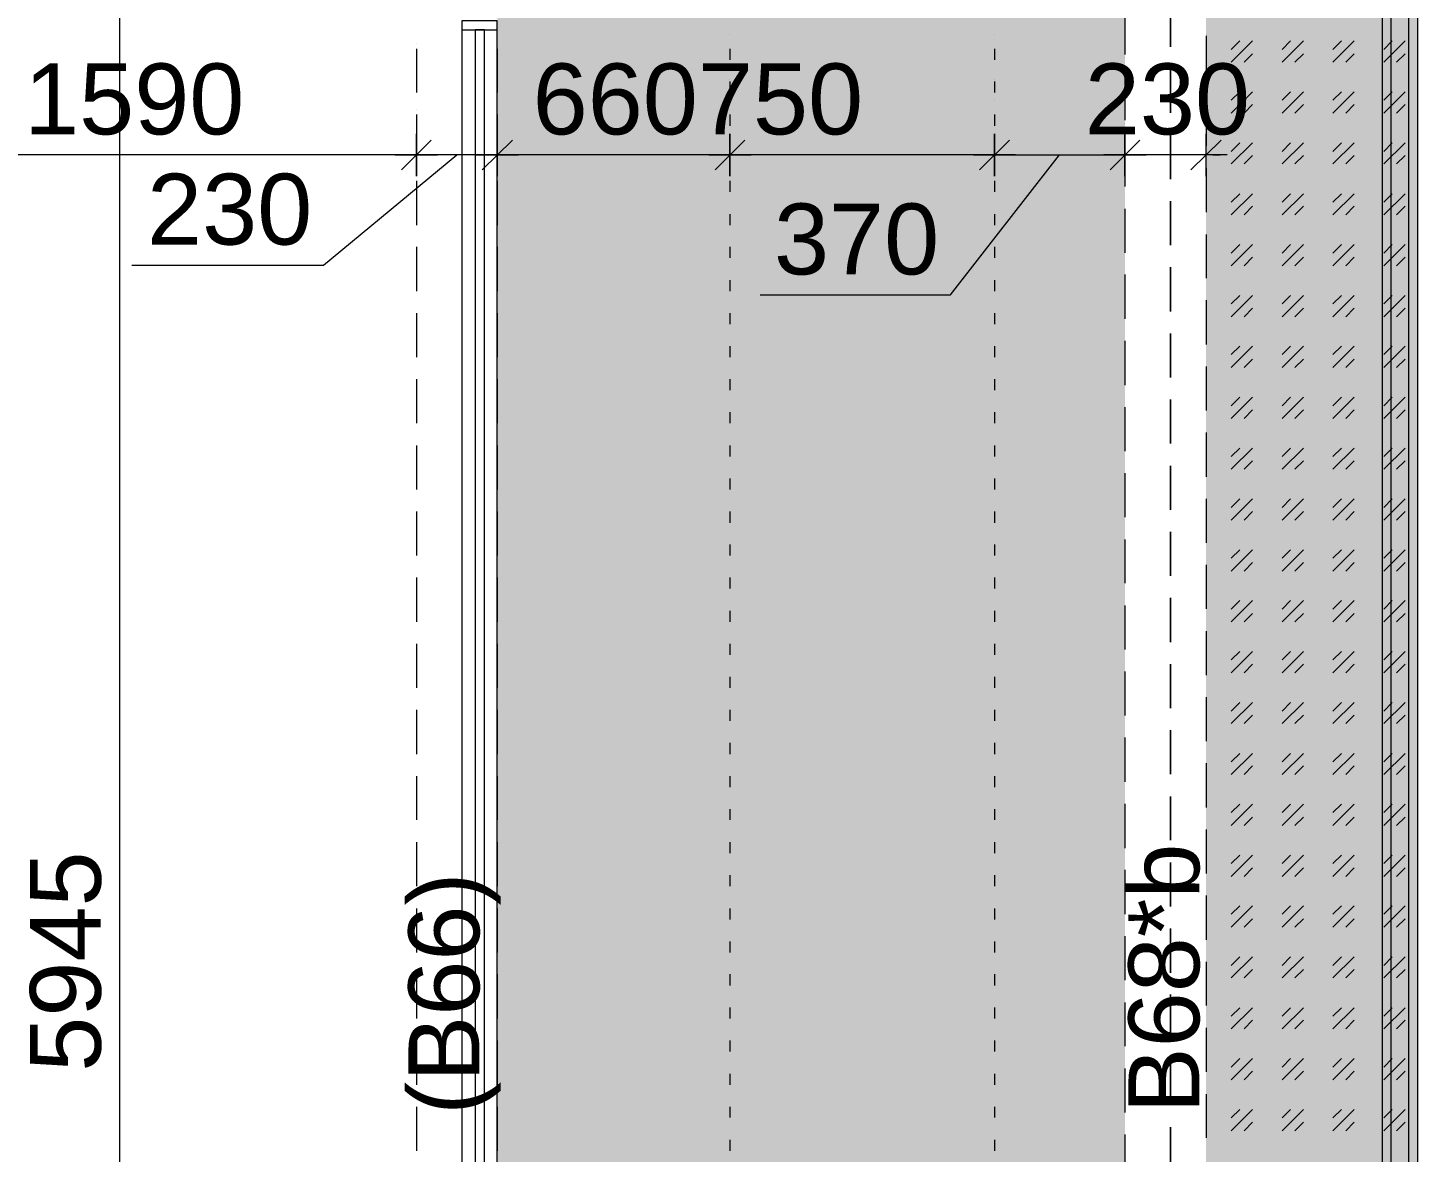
# Model space of a CAD drawing. Header units: millimetres. Extents: x -1303 to 98744, y -1303 to 90097.
# Drawn here: x 24532 to 28492, y 72125 to 75312 of the extents above; entities that cross this region are included whole.
import ezdxf

# ---------------------------------------------------------------- set-up
doc = ezdxf.new("R2010")
doc.units = ezdxf.units.MM
doc.layers.add('PDF_Geometry', color=7, linetype='Continuous')
doc.layers.add('PDF_Text', color=7, linetype='Continuous')
doc.layers.add('PDF_Solid Fills', color=192, linetype='Continuous', true_color=0xc2c0c0c0)
doc.styles.add('PDF ArialMT', font='arial.ttf')
doc.styles.get("Standard").update_dxf_attribs({"font": 'arial.ttf'})
doc.dimstyles.new('ISO-25', dxfattribs={"dimtxt": 300, "dimasz": 2.5, "dimexe": 1.25, "dimexo": 0.625, "dimtad": 1, "dimtih": 1, "dimtoh": 1, "dimdec": 4, "dimtxsty": 'Standard', "dimcen": 2.5, "dimadec": 0, "dimazin": 0, "dimtfac": 1, "dimtdec": 4, "dimtmove": 0, "dimatfit": 3, "dimfxl": 1, "dimarcsym": 0})

# ---------------------------------------------------------------- blocks, each defined once
blk = doc.blocks.new('*D1')
at = {"color": 0, "lineweight": -2}
for p, q in [((28474.9, 81272.7), (31313.5, 81272.7)), ((31312.3, 81270.2), (31312.3, 64136.5)), ((31312.3, 46695), (31312.3, 63828.7)), ((28474.9, 46692.5), (31313.5, 46692.5))]:
    blk.add_line(p, q, dxfattribs=at)
at = {"color": 0}
for points in [[(31311.9, 81270.2), (31312.7, 81270.2), (31312.3, 81272.7)], [(31311.9, 46695), (31312.7, 46695), (31312.3, 46692.5)]]:
    blk.add_solid(points, dxfattribs=at)
at = {"layer": 'Defpoints', "color": 0}
for p in [(28474.3, 81272.7), (28474.3, 46692.5), (31312.3, 46692.5)]:
    blk.add_point(p, dxfattribs=at)
at = {"color": 0, "insert": (31312.3, 63982.6), "char_height": 300, "attachment_point": 5}
blk.add_mtext('34580', dxfattribs=at)

msp = doc.modelspace()

# ---------------------------------------------------------------- linework, layer by layer
at = {"layer": 'PDF_Geometry', "color": 9, "lineweight": 0, "true_color": 0xc0c0c0}
for points in [[(27274.21101, 81272.1461), (28474.25953, 81272.1461), (28474.25953, 66642.22096)], [(27073.63921, 66057.42941), (28448.87064, 66057.42941), (28448.87064, 66642.22096), (28448.87064, 81247.60021), (27274.21101, 81247.60021)], [(27073.63921, 66107.36007), (28398.93999, 66107.36007), (28398.93999, 66642.22096), (28398.93999, 81197.67369), (27274.21101, 81197.67369)], [(27274.21101, 81172.2848), (28373.5511, 81172.2848), (28373.5511, 66642.22096)], [(27874.23631, 75289.67452), (27874.23631, 75164.42432)], [(27874.23631, 75102.64635), (27874.23631, 74977.39616)], [(27874.23631, 74914.76693), (27874.23631, 74789.51673)], [(27874.23631, 74726.8875), (27874.23631, 74602.4803)], [(27874.23631, 74539.85933), (27874.23631, 74414.60914)], [(27874.23631, 74351.97991), (27874.23631, 74227.57271)], [(27874.23631, 74164.95175), (27874.23631, 74039.69328)], [(27874.23631, 73977.07232), (27874.23631, 73852.66512)], [(27874.23631, 73790.03588), (27874.23631, 73664.7857)], [(27874.23631, 73602.16473), (27874.23631, 73476.90627)], [(27874.23631, 73415.1283), (27874.23631, 73289.8781)], [(27874.23631, 73227.24887), (27874.23631, 73101.99868)], [(27874.23631, 73039.37772), (27874.23631, 72914.97051)], [(27874.23631, 72852.34128), (27874.23631, 72727.09109)], [(27874.23631, 72664.46185), (27874.23631, 72540.06292)], [(27874.23631, 72477.43369), (27874.23631, 72352.18349)], [(27874.23631, 72289.55427), (27874.23631, 72165.14706)]]:
    msp.add_lwpolyline(points, dxfattribs=at)
at = {"layer": 'PDF_Geometry', "color": 122, "lineweight": 0, "true_color": 0x00b88a}
for points in [[(24792.02366, 75592.64692), (24792.02366, 75612.11835), (24792.02366, 69707.50767), (24792.02366, 69726.97084)], [(27874.23631, 74891.91528), (27874.23631, 75012.091)], [(27916.55112, 74994.32208), (27831.07437, 74909.69246)], [(25613.77816, 74952.00727), (24064.20887, 74952.00727), (24083.6741, 74952.00727)], [(24826.72264, 74639.72064), (25370.89155, 74639.72064), (25749.18556, 74952.00727)], [(25843.97033, 74952.00727), (25653.55367, 74952.00727)], [(26504.08141, 74952.00727), (25883.74584, 74952.00727)], [(27253.90073, 74952.00727), (26543.85692, 74952.00727)], [(26609.02339, 74555.09101), (27148.95875, 74555.09101), (27458.70401, 74952.00727)], [(27293.67624, 74952.00727), (27623.73178, 74952.00727), (27604.26655, 74952.00727)], [(27874.23631, 74952.00727), (27644.04206, 74952.00727)], [(27933.47704, 74952.00727), (27814.14844, 74952.00727)], [(27893.69946, 74952.00727), (27914.01182, 74952.00727)]]:
    msp.add_lwpolyline(points, dxfattribs=at)
at = {"layer": 'PDF_Geometry', "color": 157, "lineweight": 0, "true_color": 0x3f5f7f}
for points in [[(27644.04206, 75362.46096), (27644.04206, 75237.20249)], [(27874.23631, 75289.67452), (27874.23631, 75164.42432)], [(25634.08844, 75253.28543), (25634.08844, 75128.87823)], [(25863.43556, 75253.28543), (25863.43556, 75128.87823)], [(27644.04206, 75174.58153), (27644.04206, 75050.17433)], [(27874.23631, 75102.64635), (27874.23631, 74977.39616)], [(25634.08844, 75066.25727), (25634.08844, 74940.9988)], [(25863.43556, 75066.25727), (25863.43556, 74940.9988)], [(27644.04206, 74987.54509), (27644.04206, 74862.29491)], [(27874.23631, 74914.76693), (27874.23631, 74789.51673)], [(25634.08844, 74878.37784), (25634.08844, 74753.12765)], [(25863.43556, 74878.37784), (25863.43556, 74753.12765)], [(27644.04206, 74799.67394), (27644.04206, 74674.41548)], [(27874.23631, 74726.8875), (27874.23631, 74602.4803)], [(25634.08844, 74691.3414), (25634.08844, 74566.09122)], [(25863.43556, 74691.3414), (25863.43556, 74566.09122)], [(27644.04206, 74612.63751), (27644.04206, 74487.38731)], [(27874.23631, 74539.85933), (27874.23631, 74414.60914)], [(25634.08844, 74503.47025), (25634.08844, 74378.21179)], [(25863.43556, 74503.47025), (25863.43556, 74378.21179)], [(27644.04206, 74424.75808), (27644.04206, 74299.50789)], [(27874.23631, 74351.97991), (27874.23631, 74227.57271)], [(25634.08844, 74316.43382), (25634.08844, 74191.18362)], [(25863.43556, 74316.43382), (25863.43556, 74191.18362)], [(27644.04206, 74236.88693), (27644.04206, 74112.47972)], [(27874.23631, 74164.95175), (27874.23631, 74039.69328)], [(25634.08844, 74128.55439), (25634.08844, 74003.3042)], [(25863.43556, 74128.55439), (25863.43556, 74003.3042)], [(27644.04206, 74049.85049), (27644.04206, 73924.6003)], [(27874.23631, 73977.07232), (27874.23631, 73852.66512)], [(25634.08844, 73940.68324), (25634.08844, 73816.27603)], [(25863.43556, 73940.68324), (25863.43556, 73816.27603)], [(27644.04206, 73861.97107), (27644.04206, 73737.57213)], [(27874.23631, 73790.03588), (27874.23631, 73664.7857)], [(25634.08844, 73753.6468), (25634.08844, 73628.39661)], [(25863.43556, 73753.6468), (25863.43556, 73628.39661)], [(27644.04206, 73674.9429), (27644.04206, 73549.6927)], [(27874.23631, 73602.16473), (27874.23631, 73476.90627)], [(25634.08844, 73565.76737), (25634.08844, 73441.36844)], [(25863.43556, 73565.76737), (25863.43556, 73441.36844)], [(27644.04206, 73487.06348), (27644.04206, 73362.65627)], [(27874.23631, 73415.1283), (27874.23631, 73289.8781)], [(25634.08844, 73378.73921), (25634.08844, 73253.48901)], [(25863.43556, 73378.73921), (25863.43556, 73253.48901)], [(27644.04206, 73300.03531), (27644.04206, 73174.78512)], [(27874.23631, 73227.24887), (27874.23631, 73101.99868)], [(25634.08844, 73190.85979), (25634.08844, 73066.45258)], [(25863.43556, 73190.85979), (25863.43556, 73066.45258)], [(27644.04206, 73112.15589), (27644.04206, 72986.90569)], [(27874.23631, 73039.37772), (27874.23631, 72914.97051)], [(25634.08844, 73003.83162), (25634.08844, 72878.58143)], [(25863.43556, 73003.83162), (25863.43556, 72878.58143)], [(27644.04206, 72925.12772), (27644.04206, 72799.86926)], [(27874.23631, 72852.34128), (27874.23631, 72727.09109)], [(25634.08844, 72815.95219), (25634.08844, 72690.702)], [(25863.43556, 72815.95219), (25863.43556, 72690.702)], [(27644.04206, 72737.24829), (27644.04206, 72611.9981)], [(25634.08844, 72628.92403), (25634.08844, 72503.66556)], [(25863.43556, 72628.92403), (25863.43556, 72503.66556)], [(27874.23631, 72664.46185), (27874.23631, 72540.06292)], [(27644.04206, 72549.36887), (27644.04206, 72424.96167)], [(27874.23631, 72477.43369), (27874.23631, 72352.18349)], [(25634.08844, 72441.0446), (25634.08844, 72315.79441)], [(25863.43556, 72441.0446), (25863.43556, 72315.79441)], [(27644.04206, 72362.34071), (27644.04206, 72237.08224)], [(27874.23631, 72289.55427), (27874.23631, 72165.14706)], [(25634.08844, 72253.16518), (25634.08844, 72128.75798)], [(25863.43556, 72253.16518), (25863.43556, 72128.75798)], [(27644.04206, 72174.46128), (27644.04206, 72050.05408)]]:
    msp.add_lwpolyline(points, dxfattribs=at)
at = {"layer": 'PDF_Geometry', "color": 9, "lineweight": 0, "true_color": 0xc0c0c0}
for points in [[(27773.52581, 75258.3599), (27773.52581, 75383.61836)], [(25763.57218, 69987.62844), (25863.43514, 69987.62844), (25863.43514, 75331.98933), (25763.57218, 75331.98933)], [(25763.57218, 75306.60044), (25863.43514, 75306.60044), (25863.43514, 75331.98933), (25763.57218, 75331.98933)], [(25800.81046, 70013.01732), (25827.04565, 70013.01732), (25827.04565, 75306.60044), (25800.81046, 75306.60044)], [(27773.52581, 75071.33173), (27773.52581, 75195.73893)], [(27773.52581, 74883.45231), (27773.52581, 75008.7025)], [(27773.52581, 74696.42414), (27773.52581, 74820.83135)], [(27773.52581, 74508.54472), (27773.52581, 74633.79492)], [(27773.52581, 74320.6653), (27773.52581, 74445.91549)], [(27773.52581, 74133.63713), (27773.52581, 74258.88732)], [(27773.52581, 73945.7577), (27773.52581, 74071.0079)], [(27773.52581, 73758.72954), (27773.52581, 73883.12847)], [(27773.52581, 73570.85011), (27773.52581, 73696.10031)], [(27773.52581, 73383.81368), (27773.52581, 73508.22089)], [(27773.52581, 73195.94253), (27773.52581, 73321.19271)], [(27773.52581, 73008.90609), (27773.52581, 73133.31329)], [(27773.52581, 72821.02666), (27773.52581, 72946.28513)], [(27773.52581, 72633.15551), (27773.52581, 72758.4057)], [(27773.52581, 72446.11908), (27773.52581, 72571.36927)], [(27773.52581, 72258.23965), (27773.52581, 72383.49811)], [(27773.52581, 72071.21148), (27773.52581, 72195.61868)]]:
    msp.add_lwpolyline(points, close=True, dxfattribs=at)
at = {"layer": 'PDF_Geometry', "lineweight": 0}
for points in [[(26523.54664, 75292.21175), (26523.54664, 75292.21175)], [(26523.54664, 75292.21175), (26523.54664, 75292.21175)], [(27274.21101, 75292.21175), (27274.21101, 75292.21175)], [(27274.21101, 75292.21175), (27274.21101, 75292.21175)], [(27644.04206, 75292.21175), (27644.04206, 75292.21175)], [(27644.04206, 75292.21175), (27644.04206, 75292.21175)], [(27874.23631, 75292.21175), (27874.23631, 75292.21175)], [(28474.25953, 75308.29469), (28474.25953, 75183.88749)], [(25634.08844, 75267.67412), (25634.08844, 75267.67412)], [(25634.08844, 75267.67412), (25634.08844, 75267.67412)], [(25863.43556, 75267.67412), (25863.43556, 75267.67412)], [(25863.43556, 75267.67412), (25863.43556, 75267.67412)], [(27945.32436, 75215.2021), (28005.41223, 75275.28582)], [(27945.32436, 75250.74819), (27969.86612, 75275.28582)], [(28090.04185, 75215.2021), (28150.12764, 75275.28582)], [(28090.04185, 75250.74819), (28113.73649, 75275.28582)], [(28233.91222, 75215.2021), (28293.99801, 75275.28582)], [(28233.91222, 75250.74819), (28258.45398, 75275.28582)], [(28378.62763, 75215.2021), (28438.7155, 75275.28582)], [(28378.62763, 75250.74819), (28402.32434, 75275.28582)], [(25634.08844, 75205.04489), (25634.08844, 75205.04489)], [(25634.08844, 75205.04489), (25634.08844, 75205.04489)], [(25863.43556, 75205.04489), (25863.43556, 75205.04489)], [(25863.43556, 75205.04489), (25863.43556, 75205.04489)], [(26523.54664, 75229.59079), (26523.54664, 75229.59079)], [(26523.54664, 75229.59079), (26523.54664, 75229.59079)], [(27274.21101, 75229.59079), (27274.21101, 75229.59079)], [(27274.21101, 75229.59079), (27274.21101, 75229.59079)], [(27644.04206, 75229.59079), (27644.04206, 75229.59079)], [(27644.04206, 75229.59079), (27644.04206, 75229.59079)], [(27874.23631, 75229.59079), (27874.23631, 75229.59079)], [(27981.71552, 75215.2021), (28005.41223, 75238.89674)], [(28125.58588, 75215.2021), (28150.12764, 75238.89674)], [(28270.3013, 75215.2021), (28293.99801, 75238.89674)], [(28414.17166, 75215.2021), (28438.7155, 75238.89674)], [(26523.54664, 75166.96156), (26523.54664, 75166.96156)], [(26523.54664, 75166.96156), (26523.54664, 75166.96156)], [(27274.21101, 75166.96156), (27274.21101, 75166.96156)], [(27274.21101, 75166.96156), (27274.21101, 75166.96156)], [(27644.04206, 75166.96156), (27644.04206, 75166.96156)], [(27644.04206, 75166.96156), (27644.04206, 75166.96156)], [(27874.23631, 75166.96156), (27874.23631, 75166.96156)], [(25634.08844, 75142.42393), (25634.08844, 75142.42393)], [(25634.08844, 75142.42393), (25634.08844, 75142.42393)], [(25863.43556, 75142.42393), (25863.43556, 75142.42393)], [(25863.43556, 75142.42393), (25863.43556, 75142.42393)], [(27945.32436, 75070.48875), (28005.41223, 75130.57247)], [(27945.32436, 75106.87783), (27969.86612, 75130.57247)], [(28090.04185, 75070.48875), (28150.12764, 75130.57247)], [(28090.04185, 75106.87783), (28113.73649, 75130.57247)], [(28233.91222, 75070.48875), (28293.99801, 75130.57247)], [(28233.91222, 75106.87783), (28258.45398, 75130.57247)], [(28378.62763, 75070.48875), (28438.7155, 75130.57247)], [(28378.62763, 75106.87783), (28402.32434, 75130.57247)], [(26523.54664, 75105.18358), (26523.54664, 75105.18358)], [(26523.54664, 75105.18358), (26523.54664, 75105.18358)], [(27274.21101, 75105.18358), (27274.21101, 75105.18358)], [(27274.21101, 75105.18358), (27274.21101, 75105.18358)], [(27644.04206, 75105.18358), (27644.04206, 75105.18358)], [(27644.04206, 75105.18358), (27644.04206, 75105.18358)], [(27874.23631, 75105.18358), (27874.23631, 75105.18358)], [(27981.71552, 75070.48875), (28005.41223, 75095.02638)], [(28125.58588, 75070.48875), (28150.12764, 75095.02638)], [(28270.3013, 75070.48875), (28293.99801, 75095.02638)], [(28414.17166, 75070.48875), (28438.7155, 75095.02638)], [(28474.25953, 75121.26652), (28474.25953, 74996.00806)], [(25634.08844, 75079.7947), (25634.08844, 75079.7947)], [(25634.08844, 75079.7947), (25634.08844, 75079.7947)], [(25863.43556, 75079.7947), (25863.43556, 75079.7947)], [(25863.43556, 75079.7947), (25863.43556, 75079.7947)], [(25634.08844, 75017.16546), (25634.08844, 75017.16546)], [(25634.08844, 75017.16546), (25634.08844, 75017.16546)], [(25863.43556, 75017.16546), (25863.43556, 75017.16546)], [(25863.43556, 75017.16546), (25863.43556, 75017.16546)], [(26523.54664, 75042.55435), (26523.54664, 75042.55435)], [(26523.54664, 75042.55435), (26523.54664, 75042.55435)], [(27274.21101, 75042.55435), (27274.21101, 75042.55435)], [(27274.21101, 75042.55435), (27274.21101, 75042.55435)], [(27644.04206, 75042.55435), (27644.04206, 75042.55435)], [(27644.04206, 75042.55435), (27644.04206, 75042.55435)], [(27874.23631, 75042.55435), (27874.23631, 75042.55435)], [(27945.32436, 74926.61838), (28005.41223, 74986.70211)], [(27945.32436, 74962.15621), (27969.86612, 74986.70211)], [(28090.04185, 74926.61838), (28150.12764, 74986.70211)], [(28090.04185, 74962.15621), (28113.73649, 74986.70211)], [(28233.91222, 74926.61838), (28293.99801, 74986.70211)], [(28233.91222, 74962.15621), (28258.45398, 74986.70211)], [(28378.62763, 74926.61838), (28438.7155, 74986.70211)], [(28378.62763, 74962.15621), (28402.32434, 74986.70211)], [(25634.08844, 74952.00727), (25634.08844, 74952.00727)], [(25634.08844, 74952.00727), (25634.08844, 74952.00727)], [(25863.43556, 74952.00727), (25863.43556, 74952.00727)], [(25863.43556, 74952.00727), (25863.43556, 74952.00727)], [(26523.54664, 74952.00727), (26523.54664, 74952.00727)], [(26523.54664, 74952.00727), (26523.54664, 74952.00727)], [(27274.21101, 74952.00727), (27274.21101, 74952.00727)], [(27274.21101, 74952.00727), (27274.21101, 74952.00727)], [(27644.04206, 74952.00727), (27644.04206, 74952.00727)], [(27644.04206, 74952.00727), (27644.04206, 74952.00727)], [(27874.23631, 74952.00727), (27874.23631, 74952.00727)], [(27981.71552, 74926.61838), (28005.41223, 74950.31302)], [(28125.58588, 74926.61838), (28150.12764, 74950.31302)], [(28270.3013, 74926.61838), (28293.99801, 74950.31302)], [(28414.17166, 74926.61838), (28438.7155, 74950.31302)], [(28474.25953, 74933.38709), (28474.25953, 74808.13691)], [(27945.32436, 74781.89676), (28005.41223, 74841.98876)], [(27945.32436, 74818.28584), (27969.86612, 74841.98876)], [(27981.71552, 74781.89676), (28005.41223, 74806.44265)], [(28090.04185, 74781.89676), (28150.12764, 74841.98876)], [(28090.04185, 74818.28584), (28113.73649, 74841.98876)], [(28125.58588, 74781.89676), (28150.12764, 74806.44265)], [(28233.91222, 74781.89676), (28293.99801, 74841.98876)], [(28233.91222, 74818.28584), (28258.45398, 74841.98876)], [(28270.3013, 74781.89676), (28293.99801, 74806.44265)], [(28378.62763, 74781.89676), (28438.7155, 74841.98876)], [(28378.62763, 74818.28584), (28402.32434, 74841.98876)], [(28414.17166, 74781.89676), (28438.7155, 74806.44265)], [(28474.25953, 74746.35066), (28474.25953, 74621.10047)], [(27945.32436, 74638.0264), (28005.41223, 74698.11839)], [(27945.32436, 74673.57249), (27969.86612, 74698.11839)], [(28090.04185, 74638.0264), (28150.12764, 74698.11839)], [(28090.04185, 74673.57249), (28113.73649, 74698.11839)], [(28233.91222, 74638.0264), (28293.99801, 74698.11839)], [(28233.91222, 74673.57249), (28258.45398, 74698.11839)], [(28378.62763, 74638.0264), (28438.7155, 74698.11839)], [(28378.62763, 74673.57249), (28402.32434, 74698.11839)], [(27981.71552, 74638.0264), (28005.41223, 74661.72103)], [(28125.58588, 74638.0264), (28150.12764, 74661.72103)], [(28270.3013, 74638.0264), (28293.99801, 74661.72103)], [(28414.17166, 74638.0264), (28438.7155, 74661.72103)], [(27945.32436, 74493.31304), (28005.41223, 74553.39677)], [(27945.32436, 74529.70213), (27969.86612, 74553.39677)], [(28090.04185, 74493.31304), (28150.12764, 74553.39677)], [(28090.04185, 74529.70213), (28113.73649, 74553.39677)], [(28233.91222, 74493.31304), (28293.99801, 74553.39677)], [(28233.91222, 74529.70213), (28258.45398, 74553.39677)], [(28378.62763, 74493.31304), (28438.7155, 74553.39677)], [(28378.62763, 74529.70213), (28402.32434, 74553.39677)], [(28474.25953, 74558.47951), (28474.25953, 74433.22104)], [(27981.71552, 74493.31304), (28005.41223, 74517.85067)], [(28125.58588, 74493.31304), (28150.12764, 74517.85067)], [(28270.3013, 74493.31304), (28293.99801, 74517.85067)], [(28414.17166, 74493.31304), (28438.7155, 74517.85067)], [(27945.32436, 74349.44267), (28005.41223, 74409.52641)], [(27945.32436, 74385.83176), (27969.86612, 74409.52641)], [(27981.71552, 74349.44267), (28005.41223, 74373.13732)], [(28090.04185, 74349.44267), (28150.12764, 74409.52641)], [(28090.04185, 74385.83176), (28113.73649, 74409.52641)], [(28125.58588, 74349.44267), (28150.12764, 74373.13732)], [(28233.91222, 74349.44267), (28293.99801, 74409.52641)], [(28233.91222, 74385.83176), (28258.45398, 74409.52641)], [(28270.3013, 74349.44267), (28293.99801, 74373.13732)], [(28378.62763, 74349.44267), (28438.7155, 74409.52641)], [(28378.62763, 74385.83176), (28402.32434, 74409.52641)], [(28414.17166, 74349.44267), (28438.7155, 74373.13732)], [(28474.25953, 74371.44307), (28474.25953, 74246.19288)], [(27945.32436, 74204.72105), (28005.41223, 74265.65604)], [(27945.32436, 74241.11841), (27969.86612, 74265.65604)], [(28090.04185, 74204.72105), (28150.12764, 74265.65604)], [(28090.04185, 74241.11841), (28113.73649, 74265.65604)], [(28233.91222, 74204.72105), (28293.99801, 74265.65604)], [(28233.91222, 74241.11841), (28258.45398, 74265.65604)], [(28378.62763, 74204.72105), (28438.7155, 74265.65604)], [(28378.62763, 74241.11841), (28402.32434, 74265.65604)], [(27981.71552, 74204.72105), (28005.41223, 74229.26695)], [(28125.58588, 74204.72105), (28150.12764, 74229.26695)], [(28270.3013, 74204.72105), (28293.99801, 74229.26695)], [(28414.17166, 74204.72105), (28438.7155, 74229.26695)], [(28474.25953, 74183.56365), (28474.25953, 74058.31346)], [(27945.32436, 74060.85069), (28005.41223, 74120.94268)], [(27945.32436, 74097.24804), (27969.86612, 74120.94268)], [(28090.04185, 74060.85069), (28150.12764, 74120.94268)], [(28090.04185, 74097.24804), (28113.73649, 74120.94268)], [(28233.91222, 74060.85069), (28293.99801, 74120.94268)], [(28233.91222, 74097.24804), (28258.45398, 74120.94268)], [(28378.62763, 74060.85069), (28438.7155, 74120.94268)], [(28378.62763, 74097.24804), (28402.32434, 74120.94268)], [(27981.71552, 74060.85069), (28005.41223, 74084.5536)], [(28125.58588, 74060.85069), (28150.12764, 74084.5536)], [(28270.3013, 74060.85069), (28293.99801, 74084.5536)], [(28414.17166, 74060.85069), (28438.7155, 74084.5536)], [(27945.32436, 73916.98032), (28005.41223, 73977.07232)], [(27945.32436, 73952.52642), (27969.86612, 73977.07232)], [(28090.04185, 73916.98032), (28150.12764, 73977.07232)], [(28090.04185, 73952.52642), (28113.73649, 73977.07232)], [(28233.91222, 73916.98032), (28293.99801, 73977.07232)], [(28233.91222, 73952.52642), (28258.45398, 73977.07232)], [(28378.62763, 73916.98032), (28438.7155, 73977.07232)], [(28378.62763, 73952.52642), (28402.32434, 73977.07232)], [(28474.25953, 73995.69249), (28474.25953, 73871.28528)], [(27981.71552, 73916.98032), (28005.41223, 73940.68324)], [(28125.58588, 73916.98032), (28150.12764, 73940.68324)], [(28270.3013, 73916.98032), (28293.99801, 73940.68324)], [(28414.17166, 73916.98032), (28438.7155, 73940.68324)], [(27945.32436, 73772.26697), (28005.41223, 73832.3507)], [(27945.32436, 73808.65606), (27969.86612, 73832.3507)], [(28090.04185, 73772.26697), (28150.12764, 73832.3507)], [(28090.04185, 73808.65606), (28113.73649, 73832.3507)], [(28233.91222, 73772.26697), (28293.99801, 73832.3507)], [(28233.91222, 73808.65606), (28258.45398, 73832.3507)], [(28378.62763, 73772.26697), (28438.7155, 73832.3507)], [(28378.62763, 73808.65606), (28402.32434, 73832.3507)], [(27981.71552, 73772.26697), (28005.41223, 73796.81287)], [(28125.58588, 73772.26697), (28150.12764, 73796.81287)], [(28270.3013, 73772.26697), (28293.99801, 73796.81287)], [(28414.17166, 73772.26697), (28438.7155, 73796.81287)], [(28474.25953, 73808.65606), (28474.25953, 73683.40586)], [(27945.32436, 73628.39661), (28005.41223, 73688.48033)], [(27945.32436, 73663.9427), (27969.86612, 73688.48033)], [(28090.04185, 73628.39661), (28150.12764, 73688.48033)], [(28090.04185, 73663.9427), (28113.73649, 73688.48033)], [(28233.91222, 73628.39661), (28293.99801, 73688.48033)], [(28233.91222, 73663.9427), (28258.45398, 73688.48033)], [(28378.62763, 73628.39661), (28438.7155, 73688.48033)], [(28378.62763, 73663.9427), (28402.32434, 73688.48033)], [(27981.71552, 73628.39661), (28005.41223, 73652.09125)], [(28125.58588, 73628.39661), (28150.12764, 73652.09125)], [(28270.3013, 73628.39661), (28293.99801, 73652.09125)], [(28414.17166, 73628.39661), (28438.7155, 73652.09125)], [(28474.25953, 73620.77663), (28474.25953, 73496.3777)], [(27945.32436, 73483.68325), (28005.41223, 73543.76698)], [(27945.32436, 73520.07234), (27969.86612, 73543.76698)], [(28090.04185, 73483.68325), (28150.12764, 73543.76698)], [(28090.04185, 73520.07234), (28113.73649, 73543.76698)], [(28233.91222, 73483.68325), (28293.99801, 73543.76698)], [(28233.91222, 73520.07234), (28258.45398, 73543.76698)], [(28378.62763, 73483.68325), (28438.7155, 73543.76698)], [(28378.62763, 73520.07234), (28402.32434, 73543.76698)], [(27981.71552, 73483.68325), (28005.41223, 73508.22089)], [(28125.58588, 73483.68325), (28150.12764, 73508.22089)], [(28270.3013, 73483.68325), (28293.99801, 73508.22089)], [(28414.17166, 73483.68325), (28438.7155, 73508.22089)], [(28474.25953, 73433.74847), (28474.25953, 73308.49827)], [(27945.32436, 73339.81289), (28005.41223, 73399.89662)], [(27945.32436, 73375.35072), (27969.86612, 73399.89662)], [(28090.04185, 73339.81289), (28150.12764, 73399.89662)], [(28090.04185, 73375.35072), (28113.73649, 73399.89662)], [(28233.91222, 73339.81289), (28293.99801, 73399.89662)], [(28233.91222, 73375.35072), (28258.45398, 73399.89662)], [(28378.62763, 73339.81289), (28438.7155, 73399.89662)], [(28378.62763, 73375.35072), (28402.32434, 73399.89662)], [(27981.71552, 73339.81289), (28005.41223, 73363.50753)], [(28125.58588, 73339.81289), (28150.12764, 73363.50753)], [(28270.3013, 73339.81289), (28293.99801, 73363.50753)], [(28414.17166, 73339.81289), (28438.7155, 73363.50753)], [(27945.32436, 73195.09127), (28005.41223, 73255.18326)], [(27945.32436, 73231.48035), (27969.86612, 73255.18326)], [(28090.04185, 73195.09127), (28150.12764, 73255.18326)], [(28090.04185, 73231.48035), (28113.73649, 73255.18326)], [(28233.91222, 73195.09127), (28293.99801, 73255.18326)], [(28233.91222, 73231.48035), (28258.45398, 73255.18326)], [(28378.62763, 73195.09127), (28438.7155, 73255.18326)], [(28378.62763, 73231.48035), (28402.32434, 73255.18326)], [(28474.25953, 73245.86905), (28474.25953, 73120.61885)], [(27981.71552, 73195.09127), (28005.41223, 73219.63716)], [(28125.58588, 73195.09127), (28150.12764, 73219.63716)], [(28270.3013, 73195.09127), (28293.99801, 73219.63716)], [(28414.17166, 73195.09127), (28438.7155, 73219.63716)], [(27945.32436, 73051.22091), (28005.41223, 73111.3129)], [(27945.32436, 73087.60999), (27969.86612, 73111.3129)], [(28090.04185, 73051.22091), (28150.12764, 73111.3129)], [(28090.04185, 73087.60999), (28113.73649, 73111.3129)], [(28233.91222, 73051.22091), (28293.99801, 73111.3129)], [(28233.91222, 73087.60999), (28258.45398, 73111.3129)], [(28378.62763, 73051.22091), (28438.7155, 73111.3129)], [(28378.62763, 73087.60999), (28402.32434, 73111.3129)], [(27981.71552, 73051.22091), (28005.41223, 73074.91554)], [(28125.58588, 73051.22091), (28150.12764, 73074.91554)], [(28270.3013, 73051.22091), (28293.99801, 73074.91554)], [(28414.17166, 73051.22091), (28438.7155, 73074.91554)], [(28474.25953, 73058.84087), (28474.25953, 72933.59068)], [(27945.32436, 72906.50755), (28005.41223, 72966.59128)], [(27945.32436, 72942.89663), (27969.86612, 72966.59128)], [(28090.04185, 72906.50755), (28150.12764, 72966.59128)], [(28090.04185, 72942.89663), (28113.73649, 72966.59128)], [(28233.91222, 72906.50755), (28293.99801, 72966.59128)], [(28233.91222, 72942.89663), (28258.45398, 72966.59128)], [(28378.62763, 72906.50755), (28438.7155, 72966.59128)], [(28378.62763, 72942.89663), (28402.32434, 72966.59128)], [(27981.71552, 72906.50755), (28005.41223, 72931.04518)], [(28125.58588, 72906.50755), (28150.12764, 72931.04518)], [(28270.3013, 72906.50755), (28293.99801, 72931.04518)], [(28414.17166, 72906.50755), (28438.7155, 72931.04518)], [(28474.25953, 72870.96145), (28474.25953, 72745.71126)], [(27945.32436, 72762.63718), (28005.41223, 72822.72091)], [(27945.32436, 72799.02627), (27969.86612, 72822.72091)], [(27981.71552, 72762.63718), (28005.41223, 72786.33183)], [(28090.04185, 72762.63718), (28150.12764, 72822.72091)], [(28090.04185, 72799.02627), (28113.73649, 72822.72091)], [(28125.58588, 72762.63718), (28150.12764, 72786.33183)], [(28233.91222, 72762.63718), (28293.99801, 72822.72091)], [(28233.91222, 72799.02627), (28258.45398, 72822.72091)], [(28270.3013, 72762.63718), (28293.99801, 72786.33183)], [(28378.62763, 72762.63718), (28438.7155, 72822.72091)], [(28378.62763, 72799.02627), (28402.32434, 72822.72091)], [(28414.17166, 72762.63718), (28438.7155, 72786.33183)], [(27945.32436, 72618.76682), (28005.41223, 72678.85055)], [(27945.32436, 72654.31292), (27969.86612, 72678.85055)], [(28090.04185, 72618.76682), (28150.12764, 72678.85055)], [(28090.04185, 72654.31292), (28113.73649, 72678.85055)], [(28233.91222, 72618.76682), (28293.99801, 72678.85055)], [(28233.91222, 72654.31292), (28258.45398, 72678.85055)], [(28378.62763, 72618.76682), (28438.7155, 72678.85055)], [(28378.62763, 72654.31292), (28402.32434, 72678.85055)], [(28474.25953, 72683.93329), (28474.25953, 72558.67482)], [(27981.71552, 72618.76682), (28005.41223, 72642.46146)], [(28125.58588, 72618.76682), (28150.12764, 72642.46146)], [(28270.3013, 72618.76682), (28293.99801, 72642.46146)], [(28414.17166, 72618.76682), (28438.7155, 72642.46146)], [(27945.32436, 72474.0452), (28005.41223, 72534.13719)], [(27945.32436, 72510.44255), (27969.86612, 72534.13719)], [(28090.04185, 72474.0452), (28150.12764, 72534.13719)], [(28090.04185, 72510.44255), (28113.73649, 72534.13719)], [(28233.91222, 72474.0452), (28293.99801, 72534.13719)], [(28233.91222, 72510.44255), (28258.45398, 72534.13719)], [(28378.62763, 72474.0452), (28438.7155, 72534.13719)], [(28378.62763, 72510.44255), (28402.32434, 72534.13719)], [(27981.71552, 72474.0452), (28005.41223, 72498.5911)], [(28125.58588, 72474.0452), (28150.12764, 72498.5911)], [(28270.3013, 72474.0452), (28293.99801, 72498.5911)], [(28414.17166, 72474.0452), (28438.7155, 72498.5911)], [(28474.25953, 72496.05386), (28474.25953, 72370.80367)], [(27945.32436, 72330.17483), (28005.41223, 72390.26682)], [(27945.32436, 72365.72093), (27969.86612, 72390.26682)], [(28090.04185, 72330.17483), (28150.12764, 72390.26682)], [(28090.04185, 72365.72093), (28113.73649, 72390.26682)], [(28233.91222, 72330.17483), (28293.99801, 72390.26682)], [(28233.91222, 72365.72093), (28258.45398, 72390.26682)], [(28378.62763, 72330.17483), (28438.7155, 72390.26682)], [(28378.62763, 72365.72093), (28402.32434, 72390.26682)], [(27981.71552, 72330.17483), (28005.41223, 72353.87774)], [(28125.58588, 72330.17483), (28150.12764, 72353.87774)], [(28270.3013, 72330.17483), (28293.99801, 72353.87774)], [(28414.17166, 72330.17483), (28438.7155, 72353.87774)], [(28474.25953, 72308.17444), (28474.25953, 72183.76724)], [(27945.32436, 72185.46148), (28005.41223, 72245.5452)], [(27945.32436, 72221.85057), (27969.86612, 72245.5452)], [(28090.04185, 72185.46148), (28150.12764, 72245.5452)], [(28090.04185, 72221.85057), (28113.73649, 72245.5452)], [(28233.91222, 72185.46148), (28293.99801, 72245.5452)], [(28233.91222, 72221.85057), (28258.45398, 72245.5452)], [(28378.62763, 72185.46148), (28438.7155, 72245.5452)], [(28378.62763, 72221.85057), (28402.32434, 72245.5452)], [(27981.71552, 72185.46148), (28005.41223, 72210.00738)], [(28125.58588, 72185.46148), (28150.12764, 72210.00738)], [(28270.3013, 72185.46148), (28293.99801, 72210.00738)], [(28414.17166, 72185.46148), (28438.7155, 72210.00738)]]:
    msp.add_lwpolyline(points, dxfattribs=at)
at = {"layer": 'PDF_Geometry', "color": 180, "lineweight": 0, "true_color": 0x4f14ff}
for points in [[(26523.54664, 75253.28543), (26523.54664, 75221.97082)], [(27274.21101, 75253.28543), (27274.21101, 75221.97082)], [(26523.54664, 75160.19284), (26523.54664, 75128.87823)], [(27274.21101, 75160.19284), (27274.21101, 75128.87823)], [(26523.54664, 75066.25727), (26523.54664, 75034.94264)], [(27274.21101, 75066.25727), (27274.21101, 75034.94264)], [(26523.54664, 74972.31342), (26523.54664, 74940.9988)], [(27274.21101, 74972.31342), (27274.21101, 74940.9988)], [(26523.54664, 74878.37784), (26523.54664, 74847.06322)], [(27274.21101, 74878.37784), (27274.21101, 74847.06322)], [(26523.54664, 74784.43399), (26523.54664, 74753.12765)], [(27274.21101, 74784.43399), (27274.21101, 74753.12765)], [(26523.54664, 74691.3414), (26523.54664, 74660.03506)], [(27274.21101, 74691.3414), (27274.21101, 74660.03506)], [(26523.54664, 74597.40583), (26523.54664, 74566.09122)], [(27274.21101, 74597.40583), (27274.21101, 74566.09122)], [(26523.54664, 74503.47025), (26523.54664, 74472.15563)], [(27274.21101, 74503.47025), (27274.21101, 74472.15563)], [(26523.54664, 74409.52641), (26523.54664, 74378.21179)], [(27274.21101, 74409.52641), (27274.21101, 74378.21179)], [(26523.54664, 74316.43382), (26523.54664, 74285.1192)], [(27274.21101, 74316.43382), (27274.21101, 74285.1192)], [(26523.54664, 74222.49823), (26523.54664, 74191.18362)], [(27274.21101, 74222.49823), (27274.21101, 74191.18362)], [(26523.54664, 74128.55439), (26523.54664, 74097.24804)], [(27274.21101, 74128.55439), (27274.21101, 74097.24804)], [(26523.54664, 74034.61881), (26523.54664, 74003.3042)], [(27274.21101, 74034.61881), (27274.21101, 74003.3042)], [(26523.54664, 73940.68324), (26523.54664, 73909.36862)], [(27274.21101, 73940.68324), (27274.21101, 73909.36862)], [(26523.54664, 73847.59065), (26523.54664, 73816.27603)], [(27274.21101, 73847.59065), (27274.21101, 73816.27603)], [(26523.54664, 73753.6468), (26523.54664, 73722.33218)], [(27274.21101, 73753.6468), (27274.21101, 73722.33218)], [(26523.54664, 73659.71122), (26523.54664, 73628.39661)], [(27274.21101, 73659.71122), (27274.21101, 73628.39661)], [(26523.54664, 73565.76737), (26523.54664, 73534.46103)], [(27274.21101, 73565.76737), (27274.21101, 73534.46103)], [(26523.54664, 73472.67479), (26523.54664, 73441.36844)], [(27274.21101, 73472.67479), (27274.21101, 73441.36844)], [(26523.54664, 73378.73921), (26523.54664, 73347.4246)], [(27274.21101, 73378.73921), (27274.21101, 73347.4246)], [(26523.54664, 73284.80363), (26523.54664, 73253.48901)], [(27274.21101, 73284.80363), (27274.21101, 73253.48901)], [(26523.54664, 73190.85979), (26523.54664, 73159.54517)], [(27274.21101, 73190.85979), (27274.21101, 73159.54517)], [(26523.54664, 73096.9242), (26523.54664, 73066.45258)], [(27274.21101, 73096.9242), (27274.21101, 73066.45258)], [(26523.54664, 73003.83162), (26523.54664, 72972.517)], [(27274.21101, 73003.83162), (27274.21101, 72972.517)], [(26523.54664, 72909.88777), (26523.54664, 72878.58143)], [(27274.21101, 72909.88777), (27274.21101, 72878.58143)], [(26523.54664, 72815.95219), (26523.54664, 72784.63758)], [(27274.21101, 72815.95219), (27274.21101, 72784.63758)], [(26523.54664, 72722.01662), (26523.54664, 72690.702)], [(27274.21101, 72722.01662), (27274.21101, 72690.702)], [(26523.54664, 72628.92403), (26523.54664, 72597.60941)], [(27274.21101, 72628.92403), (27274.21101, 72597.60941)], [(26523.54664, 72534.98019), (26523.54664, 72503.66556)], [(27274.21101, 72534.98019), (27274.21101, 72503.66556)], [(26523.54664, 72441.0446), (26523.54664, 72409.72999)], [(27274.21101, 72441.0446), (27274.21101, 72409.72999)], [(26523.54664, 72347.10076), (26523.54664, 72315.79441)], [(27274.21101, 72347.10076), (27274.21101, 72315.79441)], [(26523.54664, 72253.16518), (26523.54664, 72222.70182)], [(27274.21101, 72253.16518), (27274.21101, 72222.70182)], [(26523.54664, 72160.07259), (26523.54664, 72128.75798)], [(27274.21101, 72160.07259), (27274.21101, 72128.75798)]]:
    msp.add_lwpolyline(points, dxfattribs=at)
at = {"layer": 'PDF_Geometry', "color": 122, "lineweight": 0, "true_color": 0x00b88a}
for points in [[(25634.08844, 74891.91528), (25634.08844, 75012.091)], [(25863.43556, 74891.91528), (25863.43556, 75012.091)], [(26523.54664, 74891.91528), (26523.54664, 75012.091)], [(27274.21101, 74891.91528), (27274.21101, 75012.091)], [(27644.04206, 74891.91528), (27644.04206, 75012.091)], [(25676.40325, 74994.32208), (25591.77363, 74909.69246)], [(25906.5975, 74994.32208), (25821.12074, 74909.69246)], [(26565.86145, 74994.32208), (26481.23183, 74909.69246)], [(27316.52582, 74994.32208), (27231.05115, 74909.69246)], [(27686.35688, 74994.32208), (27601.72725, 74909.69246)], [(25694.1763, 74952.00727), (25574.00265, 74952.00727)], [(25923.52342, 74952.00727), (25804.19482, 74952.00727)], [(26583.63451, 74952.00727), (26463.45878, 74952.00727)], [(27333.45175, 74952.00727), (27214.12522, 74952.00727)], [(27704.12993, 74952.00727), (27583.95627, 74952.00727)]]:
    msp.add_lwpolyline(points, close=True, dxfattribs=at)
at = {"layer": 'PDF_Solid Fills', "color": 254, "lineweight": 0, "true_color": 0x00007f}
msp.add_solid([(28474.25953, 66057.68562), (28474.25953, 80672.7138), (27874.32101, 66057.68562), (27874.32101, 80672.7138)], dxfattribs=at)
at = {"layer": 'PDF_Solid Fills', "color": 43, "lineweight": 0, "true_color": 0x00007f}
msp.add_solid([(27644.29621, 69687.70567), (27644.29621, 75632.6807), (25864.28268, 69687.70567), (25864.28268, 75632.6807)], dxfattribs=at)

# ---------------------------------------------------------------- texts
at = {"layer": 'PDF_Text', "char_height": 201.084641, "attachment_point": 4, "style": 'PDF ArialMT'}
for s, insert in [('1590', (24521.4275, 75109.41507)), ('660750', (25964.08713, 75109.41507)), ('230', (27530.24962, 75109.41507)), ('230', (24870.25997, 74796.87519)), ('370', (26648.55398, 74712.31444))]:
    msp.add_mtext(s, dxfattribs=dict(at, insert=insert))
at = {"layer": 'PDF_Text', "color": 6, "char_height": 201.084641, "attachment_point": 4, "rotation": 90, "style": 'PDF ArialMT'}
for s, insert in [('B68*b', (27755.83105, 72234.45282)), ('(B66)', (25742.42509, 72230.6475))]:
    msp.add_mtext(s, dxfattribs=dict(at, insert=insert))
at = {"layer": 'PDF_Text', "insert": (24640.0704, 72352.60714), "char_height": 201.084641, "attachment_point": 4, "rotation": 90, "style": 'PDF ArialMT'}
msp.add_mtext('5945', dxfattribs=at)

# ---------------------------------------------------------------- dimensions: what is measured, and where the dimension line sits
dim = msp.add_linear_dim(base=(31312.2894759506, 46692.4808174431), p1=(28474.259526638, 81272.7328867849), p2=(28474.259526638, 46692.4808174431), angle=90, dimstyle='ISO-25')
dim.commit()
dim.dimension.update_dxf_attribs({"geometry": '*D1', "text_midpoint": (31312.2894759506, 63982.606852114), "dimtype": 160})

doc.saveas('drawing.dxf')
